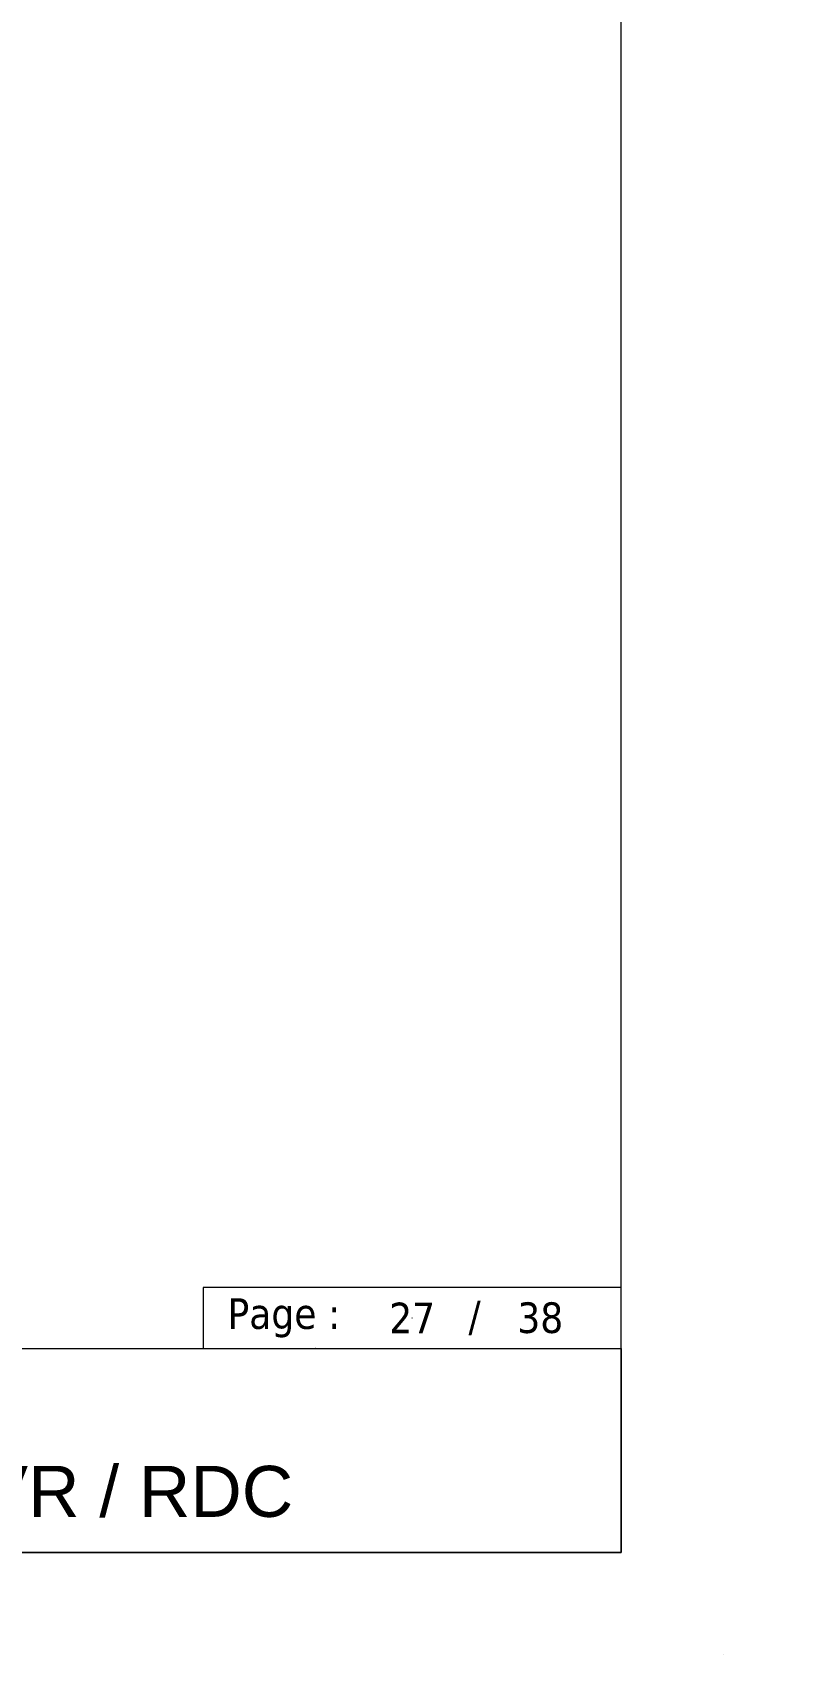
# Model space of a CAD drawing. Header units: millimetres. Extents: x -20000 to 230000, y -17405 to 25402.
# Drawn here: x 56613 to 60394, y -10000 to -2048 of the extents above; entities that cross this region are included whole.
import ezdxf
from ezdxf.enums import TextEntityAlignment as Align

# ---------------------------------------------------------------- set-up
doc = ezdxf.new("R2010")
doc.units = ezdxf.units.MM
doc.header["$PDMODE"] = 35
doc.header["$PDSIZE"] = 0.5
doc.layers.get('0').update_dxf_attribs({"lineweight": 13})
doc.layers.get('Defpoints').update_dxf_attribs({"true_color": 0xc2a584})
for name, color, linetype, lineweight in [('0 - 1 (validé)', 3, 'Continuous', 13), ('1 - Cartouche', 7, 'Continuous', 13), ('1 - Texte', 7, 'Continuous', 13)]:
    doc.layers.add(name, color=color, linetype=linetype, lineweight=lineweight)
for name, color, linetype, lineweight, plot in [('0 - Trame', 1, 'Continuous', 0, False), ('Intouchable', 252, 'Continuous', 13, False), ('Non visible', 163, 'Continuous', 25, False)]:
    doc.layers.add(name, color=color, linetype=linetype, lineweight=lineweight, plot=plot)
doc.styles.get("Standard").update_dxf_attribs({"font": 'ARIALUNI.TTF'})
doc.styles.add('Texte Poralu', font='tahomabd.ttf')
doc.dimstyles.new('30 - 1000', dxfattribs={"dimtxt": 10, "dimasz": 10, "dimexe": 5, "dimexo": 2.5, "dimgap": 5, "dimtad": 1, "dimdec": 1, "dimtxsty": 'Texte Poralu', "dimcen": 5, "dimazin": 0, "dimtfac": 1, "dimtdec": 1, "dimtmove": 0, "dimatfit": 3, "dimfxl": 1, "dimarcsym": 0})

# ---------------------------------------------------------------- blocks, each defined once
blk = doc.blocks.new('Cadre Coupe_Elev')
for p in [(8000, 1500), (8000, 500)]:
    blk.add_point(p)
at = {"layer": '0 - Trame'}
for points in [[(500, 500), (9500, 500), (9500, 9500), (500, 9500)], [(500, 1500), (9500, 1500), (9500, 500), (500, 500)]]:
    blk.add_lwpolyline(points, close=True, dxfattribs=at)
for p in [(0, 0), (10000, 0)]:
    blk.add_point(p, dxfattribs=at)
at = {"color": 7}
blk.add_attdef('REPERE_1', text='', height=300, dxfattribs=at).set_placement((1000, 9000), align=Align.MIDDLE_CENTER)
at = {"layer": '1 - Texte', "color": 7}
for tag, p in [('DEFINITION1', (5000, 1200)), ('DEFINITION2', (5000, 800))]:
    blk.add_attdef(tag, text='', height=250, dxfattribs=at).set_placement(p, align=Align.MIDDLE_CENTER)
at = {"layer": 'Non visible', "style": 'Texte Poralu'}
for p in [(5447.1, 4905.8), (5447.1, 4605.8)]:
    blk.add_attdef('REPERE_2', text='', height=35, dxfattribs=at).set_placement(p, align=Align.MIDDLE_LEFT)
blk = doc.blocks.new('Cartouche - Total de page')
at = {"layer": '1 - Cartouche', "color": 0, "insert": (0, 0), "char_height": 5, "attachment_point": 5, "style": 'Texte Poralu'}
blk.add_mtext('38', dxfattribs=at)
blk = doc.blocks.new('*D785')
at = {"layer": 'Defpoints', "color": 0, "lineweight": -2, "transparency": 16777216}
blk.add_line((64840, -3995.7), (64876, -3995.7), dxfattribs=at)
at = {"layer": 'Defpoints', "color": 0, "transparency": 16777216}
for p in [(64837.5, -3995.7), (64837.5, -3995.7), (60000, -6205.7)]:
    blk.add_point(p, dxfattribs=at)
at = {"layer": 'Defpoints', "color": 0, "transparency": 16777216, "insert": (64859.2, -3985.5), "char_height": 10, "attachment_point": 5, "style": 'Texte Poralu'}
blk.add_mtext('2210', dxfattribs=at)
blk = doc.blocks.new('*D786')
at = {"layer": 'Defpoints', "color": 0, "lineweight": -2, "transparency": 16777216}
blk.add_line((65120, -3815.7), (65156, -3815.7), dxfattribs=at)
at = {"layer": 'Defpoints', "color": 0, "transparency": 16777216}
for p in [(65117.5, -3815.7), (65117.5, -3815.7), (60000, -6205.7)]:
    blk.add_point(p, dxfattribs=at)
at = {"layer": 'Defpoints', "color": 0, "transparency": 16777216, "insert": (65139.2, -3805.5), "char_height": 10, "attachment_point": 5, "style": 'Texte Poralu'}
blk.add_mtext('2390', dxfattribs=at)
blk = doc.blocks.new('*D787')
at = {"layer": 'Defpoints', "color": 0, "lineweight": -2, "transparency": 16777216}
blk.add_line((65420, -3505.7), (65456, -3505.7), dxfattribs=at)
at = {"layer": 'Defpoints', "color": 0, "transparency": 16777216}
for p in [(65417.5, -3505.7), (65417.5, -3505.7), (60000, -6205.7)]:
    blk.add_point(p, dxfattribs=at)
at = {"layer": 'Defpoints', "color": 0, "transparency": 16777216, "insert": (65439.2, -3495.5), "char_height": 10, "attachment_point": 5, "style": 'Texte Poralu'}
blk.add_mtext('2700', dxfattribs=at)
blk = doc.blocks.new('*D788')
at = {"layer": 'Defpoints', "color": 0, "lineweight": -2, "transparency": 16777216}
blk.add_line((64750, -4005.7), (64786, -4005.7), dxfattribs=at)
at = {"layer": 'Defpoints', "color": 0, "transparency": 16777216}
for p in [(64747.5, -4005.7), (64747.5, -4005.7), (60000, -6205.7)]:
    blk.add_point(p, dxfattribs=at)
at = {"layer": 'Defpoints', "color": 0, "transparency": 16777216, "insert": (64769.2, -3995.5), "char_height": 10, "attachment_point": 5, "style": 'Texte Poralu'}
blk.add_mtext('2200', dxfattribs=at)

msp = doc.modelspace()

# ---------------------------------------------------------------- linework, layer by layer
at = {"layer": 'Intouchable'}
msp.add_lwpolyline([(57450, -8500), (59500, -8500), (59500, -8200), (57450, -8200)], close=True, dxfattribs=at)
msp.add_point((58475, -8350), dxfattribs=at)

# ---------------------------------------------------------------- block references
at = {"layer": '0 - 1 (validé)'}
ref = msp.add_blockref('Cadre Coupe_Elev', (50000, -10000), dxfattribs=at)
ref.add_attrib('DEFINITION2', 'Fenêtre sur All. vitrée avec VR / RDC', dxfattribs={"layer": '1 - Texte', "color": 7, "height": 250}).set_placement((55000, -9200), align=Align.MIDDLE_CENTER)
msp.add_blockref('Cadre Coupe_Elev', (60000, -10000), dxfattribs=at)
at = {"layer": 'Intouchable', "xscale": 30, "yscale": 30, "zscale": 30}
msp.add_blockref('Cartouche - Total de page', (59102.9, -8350), dxfattribs=at)

# ---------------------------------------------------------------- texts
at = {"style": 'Texte Poralu'}
msp.add_attdef('27', text='', height=150, dxfattribs=at).set_placement((58475, -8350), align=Align.MIDDLE_CENTER)
at = {"layer": 'Intouchable', "char_height": 150, "style": 'Texte Poralu'}
for s, insert, attachment_point in [('Page : ', (57569.36, -8350), 4), ('/', (58780.84, -8350), 5)]:
    msp.add_mtext(s, dxfattribs=dict(at, insert=insert, attachment_point=attachment_point))

# ---------------------------------------------------------------- dimensions: what is measured, and where the dimension line sits
at = {"layer": 'Defpoints'}
for feature_location, picture, middle in [((65417.5, -3505.67), '*D787', (65439.25, -3495.46)), ((65117.5, -3815.67), '*D786', (65139.25, -3805.46)), ((64837.5, -3995.67), '*D785', (64859.25, -3985.46)), ((64747.5, -4005.67), '*D788', (64769.25, -3995.46))]:
    dim = msp.add_ordinate_dim(feature_location=feature_location, offset=(0, 0), dtype=0, origin=(60000, -6205.67), dimstyle='30 - 1000', dxfattribs=at)
    dim.commit()
    dim.dimension.update_dxf_attribs({"geometry": picture, "text_midpoint": middle})

doc.saveas('drawing.dxf')
